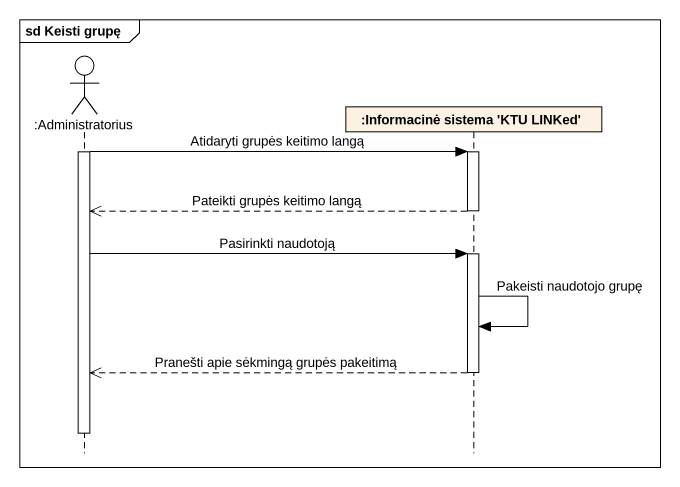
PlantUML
@startuml
mainframe sd Keisti grupę
hide footbox
actor ":Administratorius" as Administratorius
participant ":Informacinė sistema 'KTU LINKed'" as Informacinė_sistema_KTU

activate Administratorius
Administratorius -> Informacinė_sistema_KTU : Atidaryti grupės keitimo langą
activate Informacinė_sistema_KTU
Informacinė_sistema_KTU -->> Administratorius : Pateikti grupės keitimo langą
deactivate Informacinė_sistema_KTU
Administratorius -> Informacinė_sistema_KTU : Pasirinkti naudotoją
activate Informacinė_sistema_KTU
Informacinė_sistema_KTU -> Informacinė_sistema_KTU : Pakeisti naudotojo grupę
Informacinė_sistema_KTU -->> Administratorius : Pranešti apie sėkmingą grupės pakeitimą
deactivate Informacinė_sistema_KTU
deactivate Administratorius
@enduml
